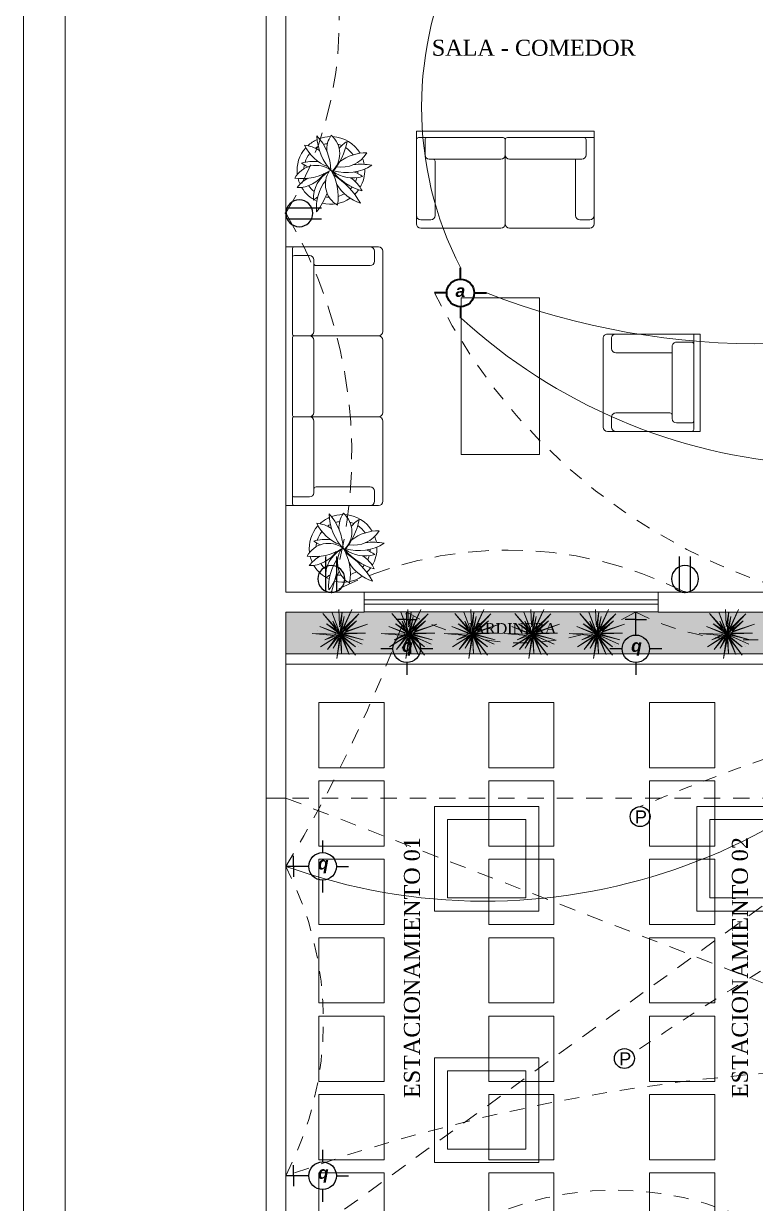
# Model space of a CAD drawing. Header units: millimetres. Extents: x -59 to 123, y 54 to 155.
# Drawn here: x -58.94 to -53.33, y 105.3 to 114.33 of the extents above; entities that cross this region are included whole.
import ezdxf

# ---------------------------------------------------------------- set-up
doc = ezdxf.new("R2010")
doc.units = ezdxf.units.MM
for name, pattern in [('ACAD_ISO10W100', [18.5, 12, -3, 0.5, -3]), ('CONTINUA', [0]), ('DASHED', [0.75, 0.5, -0.25]), ('HIDDEN', [9.525, 6.35, -3.175]), ('HIDDEN2', [0.1875, 0.125, -0.0625])]:
    doc.linetypes.add(name, pattern=pattern)
doc.layers.get('0').update_dxf_attribs({"lineweight": 9})
doc.layers.get('Defpoints').update_dxf_attribs({"lineweight": 0})
doc.layers.add('A-PROY', color=8, linetype='HIDDEN2')
doc.layers.add('A-TEX 010', color=7, linetype='Continuous')
for name, color, linetype, lineweight in [('arboles', 94, 'Continuous', 9), ('C.EMPOTRADO EN PARED Y TECHO', 210, 'Continuous', 40), ('Centros de Luz', 150, 'Continuous', 30), ('COTAS', 8, 'Continuous', 5), ('desague', 4, 'Continuous', 60), ('DET-CORTE', 86, 'Continuous', 50), ('mobiliario', 7, 'Continuous', 0), ('muro', 5, 'Continuous', 70), ('murobajo', 7, 'Continuous', 30), ('MUROS', 7, 'Continuous', 80), ('pisos', 251, 'Continuous', 0), ('red tomacorrient', 21, 'Continuous', 40), ('red tomacorriente', 3, 'CONTINUA', 40), ('redaguafria', 141, 'ACAD_ISO10W100', 30), ('TEXTO ELECTRICO', 140, 'Continuous', 25), ('vegetacion', 95, 'Continuous', 0), ('VENTANA BAJA', 150, 'Continuous', 20)]:
    doc.layers.add(name, color=color, linetype=linetype, lineweight=lineweight)
doc.styles.add('david', font='arialbi.ttf', dxfattribs={"height": 0.05})
doc.styles.add('Ejes', font='arial.ttf', dxfattribs={"height": 0.2})
doc.styles.add('ROMANS', font='ROMANS.SHX', dxfattribs={"width": 1.35, "height": 0.29})

# ---------------------------------------------------------------- blocks, each defined once
blk = doc.blocks.new('A$C553331B4')
at = {"layer": 'pisos'}
for points in [[(0, 4.1), (0.5, 4.1), (0.5, 3.6), (0, 3.6)], [(1.8, 4.1), (1.3, 4.1), (1.3, 3.6), (1.8, 3.6)], [(0, 3.5), (0.5, 3.5), (0.5, 3), (0, 3)], [(1.8, 3.5), (1.3, 3.5), (1.3, 3), (1.8, 3)], [(0, 2.9), (0.5, 2.9), (0.5, 2.4), (0, 2.4)], [(1.8, 2.9), (1.3, 2.9), (1.3, 2.4), (1.8, 2.4)], [(0, 2.3), (0.5, 2.3), (0.5, 1.8), (0, 1.8)], [(1.8, 2.3), (1.3, 2.3), (1.3, 1.8), (1.8, 1.8)], [(0, 1.7), (0.5, 1.7), (0.5, 1.2), (0, 1.2)], [(1.8, 1.7), (1.3, 1.7), (1.3, 1.2), (1.8, 1.2)], [(0, 1.1), (0.5, 1.1), (0.5, 0.6), (0, 0.6)], [(1.8, 1.1), (1.3, 1.1), (1.3, 0.6), (1.8, 0.6)], [(0, 0.5), (0.5, 0.5), (0.5, 0), (0, 0)], [(1.8, 0.5), (1.3, 0.5), (1.3, 0), (1.8, 0)]]:
    blk.add_lwpolyline(points, close=True, dxfattribs=at)
blk = doc.blocks.new('DWW')
at = {"layer": 'arboles', "color": 251}
for p, q in [((303.82, 165.03), (303.629, 165.257)), ((303.629, 165.257), (303.77, 165.098)), ((303.82, 165.03), (303.729, 165.27)), ((303.729, 165.27), (303.815, 165.052)), ((303.812, 165.133), (303.805, 165.302)), ((303.841, 165.274), (303.813, 165.108)), ((303.82, 165.03), (303.949, 165.3)), ((303.82, 165.03), (303.841, 165.274)), ((303.82, 165.03), (304.028, 165.251)), ((303.949, 165.3), (303.853, 165.084)), ((303.853, 165.084), (304.028, 165.251)), ((303.82, 165.03), (303.596, 165.113)), ((303.596, 165.113), (303.772, 165.041)), ((303.82, 165.03), (303.668, 165.141)), ((303.668, 165.141), (303.788, 165.068)), ((303.679, 165.147), (303.679, 165.147)), ((303.69, 165.128), (303.69, 165.128)), ((303.82, 165.03), (303.741, 165.17)), ((303.741, 165.17), (303.77, 165.098)), ((303.82, 165.03), (303.865, 165.223)), ((303.82, 165.03), (304.001, 165.176)), ((303.82, 165.03), (304.124, 165.137)), ((303.865, 165.223), (303.836, 165.057)), ((303.873, 165.151), (303.873, 165.151)), ((304.001, 165.176), (303.879, 165.059)), ((304.124, 165.137), (303.879, 165.059)), ((303.987, 165.227), (303.987, 165.227)), ((303.997, 165.207), (303.997, 165.207)), ((303.82, 165.03), (303.512, 165.036)), ((303.512, 165.036), (303.756, 165.015)), ((303.566, 165.072), (303.566, 165.072)), ((303.82, 165.03), (303.604, 164.887)), ((303.782, 164.998), (303.604, 164.887)), ((303.653, 164.967), (303.785, 165.033)), ((303.82, 165.03), (303.653, 164.967)), ((303.82, 165.03), (303.679, 164.86)), ((303.679, 164.86), (303.782, 164.998)), ((303.82, 165.03), (303.744, 164.875)), ((303.744, 164.875), (303.809, 164.982)), ((303.82, 165.03), (303.783, 164.76)), ((303.783, 164.76), (303.822, 164.974)), ((303.82, 165.03), (304.102, 165.041)), ((303.82, 165.03), (304.074, 164.966)), ((303.82, 165.03), (303.99, 164.798)), ((303.82, 165.03), (304.063, 164.918)), ((303.82, 165.03), (303.99, 164.889)), ((303.82, 165.03), (303.837, 164.818)), ((303.82, 165.03), (303.92, 164.804)), ((303.837, 164.818), (303.83, 164.987)), ((304.063, 164.918), (303.847, 165.014)), ((303.99, 164.889), (303.852, 164.992)), ((304.074, 164.966), (303.855, 165.027)), ((304.102, 165.041), (303.863, 165.041)), ((303.604, 164.887), (303.604, 164.887)), ((303.99, 164.798), (303.857, 164.971)), ((303.857, 164.971), (303.92, 164.804)), ((304.012, 164.912), (304.012, 164.912)), ((304.022, 164.892), (304.022, 164.892)), ((303.898, 164.836), (303.898, 164.836))]:
    blk.add_line(p, q, dxfattribs=at)
blk = doc.blocks.new('A$C1F100167')
at = {"layer": 'mobiliario'}
for p, q in [((0.198, 0.7425), (0.033, 0.7425)), ((0.6476, 0.7425), (0.198, 0.7425)), ((0.7136, 0.7425), (1.3282, 0.7425)), ((0, 0.7095), (0, 0.066)), ((0.1097, 0.6786), (0.033, 0.6786)), ((0.1427, 0.6456), (0.1427, 0.231)), ((0.6806, 0.1815), (0.6806, 0.7095)), ((0.6806, 0.1815), (0.6806, 0.7095)), ((1.2185, 0.6456), (1.2185, 0.2145)), ((1.2515, 0.6786), (1.3282, 0.6786)), ((1.3612, 0.7095), (1.3612, 0.066)), ((0.066, 0.1815), (0.066, 0.066)), ((0.099, 0.2145), (0.6476, 0.2145)), ((0.6806, 0.066), (0.6806, 0.1815)), ((0.6806, 0.066), (0.6806, 0.1815)), ((1.2664, 0.2145), (0.7136, 0.2145)), ((1.2994, 0.066), (1.2994, 0.1815)), ((0, 0), (0, 0.066)), ((1.3612, 0), (0, 0)), ((0.0165, 0.0495), (0.0825, 0.0495)), ((0.0825, 0.0495), (0.6641, 0.0495)), ((1.2829, 0.0495), (0.6971, 0.0495)), ((1.3612, 0.0495), (1.2829, 0.0495)), ((1.3612, 0), (1.3612, 0.066))]:
    blk.add_line(p, q, dxfattribs=at)
for centre, radius, start, end in [((0.033, 0.7095), 0.033, 90, 180), ((0.6476, 0.7095), 0.033, 0, 90), ((0.7136, 0.7095), 0.033, 90, 180), ((1.3282, 0.7095), 0.033, 0, 90), ((0.033, 0.6456), 0.033, 90, 180), ((0.1097, 0.6456), 0.033, 0, 90), ((1.2515, 0.6456), 0.033, 90, 180), ((1.3282, 0.6456), 0.033, 0, 90), ((0.099, 0.1815), 0.033, 90, 180), ((0.1262, 0.231), 0.0165, 270, 0), ((0.6476, 0.1815), 0.033, 0, 90), ((0.7136, 0.1815), 0.033, 90, 180), ((1.2664, 0.1815), 0.033, 0, 90), ((0.0165, 0.066), 0.0165, 180, 270), ((0.0825, 0.066), 0.0165, 180, 270), ((0.6641, 0.066), 0.0165, 270, 0), ((0.6971, 0.066), 0.0165, 180, 270), ((1.2829, 0.066), 0.0165, 270, 0)]:
    blk.add_arc(centre, radius, start, end, dxfattribs=at)
blk = doc.blocks.new('juy')
at = {"layer": 'mobiliario'}
for p, q in [((290.0067, 88.1042), (290.0067, 88.0382)), ((290.0067, 88.1042), (291.9867, 88.1042)), ((291.9867, 88.1042), (291.9867, 88.0382)), ((290.0067, 87.3947), (290.0067, 88.0382)), ((290.0232, 88.0547), (290.0892, 88.0547)), ((290.0727, 87.9227), (290.0727, 88.0382)), ((290.0892, 88.0547), (290.6708, 88.0547)), ((290.6873, 88.0382), (290.6873, 87.9227)), ((290.7038, 88.0547), (291.2896, 88.0547)), ((291.3061, 88.0382), (291.3061, 87.9227)), ((291.3061, 88.0382), (291.3061, 87.9227)), ((291.9042, 88.0547), (291.3226, 88.0547)), ((291.9702, 88.0547), (291.9042, 88.0547)), ((291.9207, 87.9227), (291.9207, 88.0382)), ((291.9867, 87.3947), (291.9867, 88.0382)), ((290.1057, 87.8897), (290.6543, 87.8897)), ((290.6873, 87.9227), (290.6873, 87.3947)), ((290.6873, 87.9227), (290.6873, 87.3947)), ((290.7203, 87.8897), (291.2731, 87.8897)), ((291.3061, 87.9227), (291.3061, 87.3947)), ((291.3061, 87.9227), (291.3061, 87.3947)), ((291.8877, 87.8897), (291.3391, 87.8897)), ((290.1494, 87.4586), (290.1494, 87.8732)), ((291.844, 87.4586), (291.844, 87.8732)), ((290.1164, 87.4256), (290.0397, 87.4256)), ((290.6543, 87.3617), (290.0397, 87.3617)), ((291.2731, 87.3617), (290.7203, 87.3617)), ((291.3391, 87.3617), (291.7887, 87.3617)), ((291.7887, 87.3617), (291.9537, 87.3617)), ((291.877, 87.4256), (291.9537, 87.4256))]:
    blk.add_line(p, q, dxfattribs=at)
for centre, radius, start, end in [((290.0232, 88.0382), 0.0165, 90, 180), ((290.0892, 88.0382), 0.0165, 90, 180), ((290.6708, 88.0382), 0.0165, 0, 90), ((290.7038, 88.0382), 0.0165, 90, 180), ((291.2896, 88.0382), 0.0165, 0, 90), ((291.3226, 88.0382), 0.0165, 90, 180), ((291.9042, 88.0382), 0.0165, 0, 90), ((291.9702, 88.0382), 0.0165, 0, 90), ((290.1057, 87.9227), 0.033, 180, 270), ((290.1329, 87.8732), 0.0165, 0, 90), ((290.6543, 87.9227), 0.033, 270, 0), ((290.7203, 87.9227), 0.033, 180, 270), ((291.2731, 87.9227), 0.033, 270, 0), ((291.3391, 87.9227), 0.033, 180, 270), ((291.8605, 87.8732), 0.0165, 90, 180), ((291.8877, 87.9227), 0.033, 270, 0), ((290.0397, 87.4586), 0.033, 180, 270), ((290.1164, 87.4586), 0.033, 270, 0), ((291.877, 87.4586), 0.033, 180, 270), ((291.9537, 87.4586), 0.033, 270, 0), ((290.0397, 87.3947), 0.033, 180, 270), ((290.6543, 87.3947), 0.033, 270, 0), ((290.7203, 87.3947), 0.033, 180, 270), ((291.2731, 87.3947), 0.033, 270, 0), ((291.3391, 87.3947), 0.033, 180, 270), ((291.9537, 87.3947), 0.033, 270, 0)]:
    blk.add_arc(centre, radius, start, end, dxfattribs=at)
blk = doc.blocks.new('A$C35FC679C')
at = {"layer": 'mobiliario'}
for centre, major_axis, start_param, end_param in [((0.2754, 0.3182), (-0.1831, 0.1831), -0.365862, -0.03183), ((0.5757, 0.594), (0.2883, 0.2883), 2.381853, 3.132124), ((-0.1321, 0.3078), (-0.2883, 0.2883), 3.952649, 4.669739), ((0.2754, 0.3182), (0.1831, 0.1831), 0.797223, 1.134269), ((0.4303, 0.4786), (-0.1317, 0.1317), 0.167501, 0.86755), ((0.1567, 0.4456), (-0.1317, 0.1317), 3.094325, 4.784748), ((0.2754, 0.3182), (0.1831, 0.1831), 6.02824, 7.016873), ((0.2754, 0.3182), (-0.1831, 0.1831), 0.051086, 0.909468), ((0.3704, 0.6548), (0.2335, 0.2335), 2.807945, 3.559162), ((0.0529, 0.2762), (-0.1664, 0.1664), -1.394739, -0.871978), ((0.2754, 0.3182), (0.1465, 0.1465), 1.271239, 1.398804), ((0.2754, 0.3182), (0.1465, 0.1465), 0.909973, 1.067965), ((-0.0912, 0.6299), (0.3526, 0.3526), 4.785521, 5.315946), ((0.3511, 0.5769), (-0.1664, 0.1664), 2.21188, 3.369461), ((0.2754, 0.3182), (-0.1465, 0.1465), -1.199158, -1.042094), ((0.5182, 0.3467), (0.1604, 0.1604), 1.337852, 1.698718), ((0.5445, 0.1222), (0.2335, 0.2335), 0.766198, 1.445373), ((0.2754, 0.3182), (-0.1465, 0.1465), 4.538164, 4.923401), ((0.1641, 0.1703), (-0.1317, 0.1317), -1.418119, 0.293643), ((0.1396, 0.1136), (-0.1936, 0.1936), -0.937031, -0.455009), ((0.1911, 0.5796), (0.1768, 0.1768), 3.331376, 3.563389), ((0.2754, 0.3182), (0.1465, 0.1465), 1.683254, 2.05202), ((0.5017, -0.2318), (-0.4219, 0.4219), -0.932448, -0.695335), ((0.2754, 0.3182), (0.1831, 0.1831), 5.676028, 5.861613), ((0.0524, 0.6625), (0.2883, 0.2883), 3.797997, 4.502305), ((0.0181, 0.436), (0.1768, 0.1768), 3.921465, 4.892716), ((0.2754, 0.3182), (-0.1465, 0.1465), 0.584922, 0.72824), ((0.3767, 0.1042), (-0.1664, 0.1664), -0.270571, 0.843169), ((0.4196, 0.2118), (0.1317, 0.1317), 1.775543, 3.400298), ((-0.0763, 0.1173), (-0.2883, 0.2883), 3.763059, 4.467367), ((0.4471, 0.5344), (0.1936, 0.1936), 3.309542, 4.190301), ((0.663, 0.6365), (0.3526, 0.3526), 3.077982, 3.622898), ((0.397, 0.6472), (0.2452, 0.2452), 3.630658, 4.513959), ((-0.0214, -0.2218), (0.4219, 0.4219), 6.001395, 6.507374), ((0.3645, 0.073), (0.1768, 0.1768), 0.122703, 0.408865), ((0.2754, 0.3182), (0.1465, 0.1465), 5.381139, 5.463081), ((0.2754, 0.3182), (0.1831, 0.1831), 4.969783, 5.537943), ((0.2347, 0.0202), (-0.1936, 0.1936), -0.261765, 0.135081), ((0.2754, 0.3182), (0.1831, 0.1831), 2.599723, 2.77898), ((0.2754, 0.3182), (-0.1831, 0.1831), 1.311404, 1.930218), ((0.2754, 0.3182), (-0.1465, 0.1465), 1.092541, 1.137504), ((0.2754, 0.3182), (-0.1465, 0.1465), 1.385002, 1.687797), ((0.5113, 0.0304), (-0.2452, 0.2452), 0.133267, 0.873255), ((0.6145, 0.3938), (0.2452, 0.2452), 2.917221, 3.59382), ((0.3076, 0.0663), (0.1604, 0.1604), 5.927989, 6.537035), ((0.2754, 0.3182), (0.1465, 0.1465), 4.730852, 4.837244), ((0.2754, 0.3182), (-0.1465, 0.1465), 3.492902, 3.652356), ((-0.0437, 0.3639), (0.2335, 0.2335), 4.523092, 4.652415), ((-0.3105, 0.3592), (0.4219, 0.4219), 4.851626, 5.129163), ((0.2754, 0.3182), (0.1831, 0.1831), 3.671632, 4.53098), ((0.2754, 0.3182), (0.1465, 0.1465), 3.725409, 3.865505), ((0.2754, 0.3182), (-0.1465, 0.1465), 2.629977, 2.881634), ((0.2754, 0.3182), (0.1831, 0.1831), 4.706544, 4.887542)]:
    blk.add_ellipse(centre, major_axis=major_axis, ratio=1, start_param=start_param, end_param=end_param, dxfattribs=at)
blk = doc.blocks.new('A$C22363C2C')
at = {"layer": 'mobiliario'}
for p, q in [((0, 0.7466), (0.066, 0.7466)), ((0.0495, 0.7301), (0.0495, 0.6641)), ((0.7095, 0.7466), (0.066, 0.7466)), ((0.0495, 0.0784), (0.0495, 0.6641)), ((0.066, 0.6806), (0.1815, 0.6806)), ((0.066, 0.6806), (0.1815, 0.6806)), ((0.1815, 0.6806), (0.066, 0.6806)), ((0.2145, 0.0949), (0.2145, 0.6476)), ((0.6786, 0.6369), (0.6786, 0.7136)), ((0.7425, 0.7136), (0.7425, 0.033)), ((0.6456, 0.6039), (0.231, 0.6039)), ((0.6456, 0.1427), (0.2145, 0.1427)), ((0.6786, 0.1097), (0.6786, 0.033)), ((0.0495, 0), (0.0495, 0.0784)), ((0.066, 0.0619), (0.1815, 0.0619)), ((0, 0), (0.066, 0)), ((0.7095, 0), (0.066, 0))]:
    blk.add_line(p, q, dxfattribs=at)
blk.add_lwpolyline([(0, 0.7466), (0, 0)], dxfattribs=at)
for centre, radius, start, end in [((0.066, 0.7301), 0.0165, 90, 180), ((0.6456, 0.7136), 0.033, 0, 90), ((0.7095, 0.7136), 0.033, 0, 90), ((0.066, 0.6641), 0.0165, 90, 180), ((0.066, 0.6641), 0.0165, 90, 180), ((0.1815, 0.6476), 0.033, 0, 90), ((0.1815, 0.6476), 0.033, 0, 90), ((0.6456, 0.6369), 0.033, 270, 0), ((0.231, 0.6204), 0.0165, 180, 270), ((0.1815, 0.0949), 0.033, 270, 0), ((0.6456, 0.1097), 0.033, 0, 90), ((0.066, 0.0784), 0.0165, 180, 270), ((0.6456, 0.033), 0.033, 270, 0), ((0.7095, 0.033), 0.033, 270, 0)]:
    blk.add_arc(centre, radius, start, end, dxfattribs=at)
blk = doc.blocks.new('A$C430C04D8')
at = {"layer": 'vegetacion', "lineweight": 0}
h = blk.add_hatch(dxfattribs=at)
h.set_pattern_fill('AR-SAND', color=256, scale=0.0025)
h.set_pattern_definition([(37.5, (-176.8133, 67.89399), (-0.00400008, 0.12235331), [0, -0.09652, 0, -0.10795, 0, -0.1031875]), (7.5, (-176.8133, 67.89399), (0.11238082, 0.17920628), [0, -0.05207, 0, -0.086995, 0, -0.0333375]), (327.5, (-176.89141, 67.89399), (0.19774809, 0.000359296), [0, -0.03175, 0, -0.1143, 0, -0.149225]), (317.5, (-176.89141, 67.89399), (0.19088911, 0.05573233), [0, -0.015875, 0, -0.07493, 0, -0.085725])])
h.paths.add_polyline_path([(5.37, 4.7993), (5.3, 4.7993), (5.3, 4.9993), (0.15, 4.9993), (0.15, 4.6793), (5.37, 4.6793)])
at = {"layer": 'A-PROY', "lineweight": 0}
for p, q in [((0.75, 5.15), (3, 5.15)), ((5.8001, 4.2), (0.15, 0.1)), ((4.15, 3.575), (0.15, 3.575)), ((0.15, 3.575), (8.35, 0.4))]:
    blk.add_line(p, q, dxfattribs=at)
at = {"layer": 'mobiliario', "lineweight": 0}
blk.add_lwpolyline([(1.4925, 7.4039), (1.4925, 6.2039), (2.0925, 6.2039), (2.0925, 7.4039)], close=True, dxfattribs=at)
at = {"layer": 'muro', "lineweight": 0, "ltscale": 0.25}
for p, q in [((5.37, 4.6793), (0.15, 4.6793)), ((5.45, 4.5993), (0.15, 4.5993))]:
    blk.add_line(p, q, dxfattribs=at)
at = {"layer": 'murobajo', "lineweight": 0}
for p, q in [((0.75, 5.15), (3, 5.15)), ((0.75, 5), (3, 5)), ((0, 0.4), (0, 3.575)), ((0.15, 3.575), (0.15, 0.4))]:
    blk.add_line(p, q, dxfattribs=at)
at = {"layer": 'MUROS', "lineweight": 0}
for p, q in [((0, 19), (0, 3.575)), ((0.15, 11.95), (0.15, 5.15)), ((0.75, 5.15), (0.15, 5.15)), ((0.75, 4.9993), (0.75, 5.15)), ((3, 4.9993), (3, 5.15)), ((3, 5.15), (5.45, 5.15)), ((0.15, 4.9993), (0.15, 3.575)), ((0.75, 4.9993), (0.15, 4.9993)), ((3, 4.9993), (5.3, 4.9993)), ((0.15, 3.575), (0, 3.575))]:
    blk.add_line(p, q, dxfattribs=at)
at = {"layer": 'VENTANA BAJA', "lineweight": 0}
for p, q in [((0.75, 5.0925), (3, 5.0925)), ((0.75, 5.06), (3, 5.06))]:
    blk.add_line(p, q, dxfattribs=at)
at = {"layer": 'arboles', "lineweight": 0, "xscale": 0.6931293320671273, "yscale": 0.6931293320671273, "zscale": 0.6931293320671273}
for p in [(-210.0213, -109.5562), (-209.4924, -109.5562), (-209.0108, -109.5562), (-208.5509, -109.5562), (-208.0544, -109.5562), (-207.0595, -109.5562)]:
    blk.add_blockref('DWW', p, dxfattribs=at)
at = {"layer": 'COTAS', "lineweight": 0}
for p in [(0.4028, 0.2062), (2.935, 0.2062)]:
    blk.add_blockref('A$C553331B4', p, dxfattribs=at)
at = {"layer": 'mobiliario', "lineweight": 0, "xscale": -1}
for name, p, rotation in [('A$C1F100167', (1.1493, 8.6805), 180), ('juy', (88.2542, 297.8006), 90)]:
    blk.add_blockref(name, p, dxfattribs=dict(at, rotation=rotation))
at = {"layer": 'mobiliario', "lineweight": 0}
for p in [(0.2192, 8.0621), (0.3125, 5.1683)]:
    blk.add_blockref('A$C35FC679C', p, dxfattribs=at)
at = {"layer": 'mobiliario', "lineweight": 0, "rotation": 180}
blk.add_blockref('A$C22363C2C', (3.3221, 7.1271), dxfattribs=at)
at = {"layer": 'A-TEX 010', "lineweight": 0, "attachment_point": 2, "style": 'ROMANS'}
for s, insert, char_height in [('{\\fTimes New Roman|b0|i0|c0|p18;SALA - COMEDOR}', (2.0482, 9.3803), 0.1224), ('{\\fTimes New Roman|b0|i0|c0|p18;JARDINERA}', (1.8791, 4.9146), 0.0816)]:
    blk.add_mtext(s, dxfattribs=dict(at, insert=insert, char_height=char_height))
at = {"layer": 'A-TEX 010', "lineweight": 0, "char_height": 0.1224, "attachment_point": 2, "rotation": 90, "style": 'ROMANS'}
for s, insert in [('{\\fTimes New Roman|b0|i0|c0|p18;ESTACIONAMIENTO 01}', (1.054, 2.2771)), ('{\\fTimes New Roman|b0|i0|c0|p18;ESTACIONAMIENTO 02}', (3.5652, 2.2771))]:
    blk.add_mtext(s, dxfattribs=dict(at, insert=insert))
blk = doc.blocks.new('caja de paso')
at = {"lineweight": -3}
blk.add_circle((0, 0), 0.0763, dxfattribs=at)
at = {"style": 'Ejes'}
blk.add_text('P', height=0.1, dxfattribs=at).set_placement((-0.0403, -0.0524))
blk = doc.blocks.new('A$C00722B8B')
at = {"layer": 'Centros de Luz'}
for p, q in [((0, 0.1053), (0, 0.1994)), ((-0.1994, 0), (-0.1053, 0)), ((0.1053, 0), (0.1994, 0)), ((0, -0.1053), (0, -0.2814)), ((0, -0.2239), (-0.0808, -0.2239)), ((0, -0.2239), (0.0808, -0.2239))]:
    blk.add_line(p, q, dxfattribs=at)
at = {"layer": 'Centros de Luz', "lineweight": 30}
blk.add_circle((0, 0), 0.1053, dxfattribs=at)
blk = doc.blocks.new('rrllluuuuzzzz')
at = {"layer": 'C.EMPOTRADO EN PARED Y TECHO'}
for points in [[(0.1994, 0.1053), (0.1994, 0.1937)], [(0.0942, 0), (0, 0)], [(0.3047, 0), (0.3989, 0)], [(0.1994, -0.1053), (0.1994, -0.1937)]]:
    blk.add_lwpolyline(points, dxfattribs=at)
blk.add_circle((0.1994, 0), 0.1053, dxfattribs=at)
blk = doc.blocks.new('A$C264B7B54')
at = {"lineweight": -3}
for p, q in [((0.0087, 0.1443), (0.2732, 0.1443)), ((0.0087, 0.061), (0.2732, 0.061))]:
    blk.add_line(p, q, dxfattribs=at)
blk.add_circle((0.1028, 0.1027), 0.1029, dxfattribs=at)
blk.add_point((-0.0001, 0.1027))

msp = doc.modelspace()

# ---------------------------------------------------------------- linework, layer by layer
at = {"layer": 'C.EMPOTRADO EN PARED Y TECHO', "lineweight": 5}
for centre, radius, start, end in [((-53.1969, 113.6951), 2.6937, 152.82512, 207.17488), ((-53.3114, 117.6556), 5.7732, 248.85657, 293.31841), ((-52.6827, 115.2631), 4.3113, 227.64058, 266.19743), ((-55.4077, 112.1035), 4.4882, 250.17305, 327.71255)]:
    msp.add_arc(centre, radius, start, end, dxfattribs=at)
at = {"layer": 'Defpoints', "lineweight": 5, "ltscale": 0.5}
msp.add_lwpolyline([(-58.9383, 95.0434), (-14.6883, 95.0434), (-14.6883, 124.826), (-58.9383, 124.826)], close=True, dxfattribs=at)
at = {"layer": 'DET-CORTE', "lineweight": 5, "ltscale": 0.5}
msp.add_lwpolyline([(-58.6204, 95.3613), (-15.0063, 95.3613), (-15.0063, 124.508), (-58.6204, 124.508)], close=True, dxfattribs=at)
at = {"layer": 'red tomacorrient', "linetype": 'HIDDEN', "lineweight": 5, "ltscale": 0.018}
for centre, radius, start, end in [((-51.8098, 114.2579), 4.4509, 206.51249, 264.34952), ((-66.2235, 113.4908), 10.8551, 328.88534, 340.28778), ((-55.1274, 111.3363), 1.7443, 239.81113, 300.18887), ((-53.3843, 111.4749), 1.8601, 242.25483, 297.74517), ((-59.2278, 106.6972), 2.5849, 332.73638, 27.26362), ((-52.1392, 92.1003), 14.2428, 76.15096, 109.65562)]:
    msp.add_arc(centre, radius, start, end, dxfattribs=at)
at = {"layer": 'red tomacorrient', "color": 1, "linetype": 'DASHED', "lineweight": 5, "ltscale": 0.2}
for centre, radius, start, end in [((-47.1174, 91.2628), 18.4932, 102.58127, 112.57827), ((-41.074, 87.0107), 23.4962, 112.56368, 124.17545)]:
    msp.add_arc(centre, radius, start, end, dxfattribs=at)
at = {"layer": 'red tomacorrient', "color": 74, "linetype": 'HIDDEN', "lineweight": 5, "ltscale": 0.018}
msp.add_arc((-54.4091, 103.0055), 2.3982, 55.96132, 124.03868, dxfattribs=at)
at = {"layer": 'red tomacorriente', "linetype": 'HIDDEN', "lineweight": 5, "ltscale": 0.025}
for centre, radius, start, end in [((-59.3248, 114.3378), 2.8029, 328.69351, 31.26658), ((-60.0586, 111.0342), 3.6332, 343.1218, 30.55744), ((-55.2279, 107.3111), 2.9922, 63.09428, 116.90572)]:
    msp.add_arc(centre, radius, start, end, dxfattribs=at)
at = {"layer": 'redaguafria', "color": 251, "linetype": 'CONTINUA', "lineweight": 5}
for points in [[(-55.7929, 108.3396), (-54.9929, 108.3396), (-54.9929, 107.5396), (-55.7929, 107.5396)], [(-53.7845, 108.3396), (-52.9845, 108.3396), (-52.9845, 107.5396), (-53.7845, 107.5396)], [(-55.0929, 107.6396), (-55.6929, 107.6396), (-55.6929, 108.2396), (-55.0929, 108.2396)], [(-53.0845, 107.6396), (-53.6845, 107.6396), (-53.6845, 108.2396), (-53.0845, 108.2396)], [(-55.7929, 106.4156), (-54.9929, 106.4156), (-54.9929, 105.6156), (-55.7929, 105.6156)], [(-55.0929, 105.7156), (-55.6929, 105.7156), (-55.6929, 106.3156), (-55.0929, 106.3156)]]:
    msp.add_lwpolyline(points, close=True, dxfattribs=at)

# ---------------------------------------------------------------- block references
at = {"lineweight": 5}
msp.add_blockref('rrllluuuuzzzz', (-55.7927, 112.2711), dxfattribs=at)
at = {"layer": 'C.EMPOTRADO EN PARED Y TECHO', "lineweight": 5}
for p in [(-54.2177, 108.2622), (-54.338, 106.4104)]:
    msp.add_blockref('caja de paso', p, dxfattribs=at)
at = {"layer": 'Centros de Luz', "lineweight": 5}
for p, rotation in [((-56.0045, 109.5479), 180), ((-54.2503, 109.5472), 180), ((-56.6486, 107.8813), 270), ((-56.6486, 105.5132), 270)]:
    msp.add_blockref('A$C00722B8B', p, dxfattribs=dict(at, rotation=rotation))
at = {"layer": 'desague', "linetype": 'CONTINUA', "lineweight": 5}
msp.add_blockref('A$C430C04D8', (-57.08, 104.8294), dxfattribs=at)
at = {"layer": 'red tomacorriente', "linetype": 'HIDDEN', "lineweight": 5, "ltscale": 0.025, "xscale": -1}
for p, rotation in [((-56.9299, 112.984), 180), ((-56.6846, 109.9795), 270), ((-53.9766, 109.9795), 270)]:
    msp.add_blockref('A$C264B7B54', p, dxfattribs=dict(at, rotation=rotation))

# ---------------------------------------------------------------- texts
at = {"layer": 'C.EMPOTRADO EN PARED Y TECHO', "lineweight": 5, "style": 'david'}
msp.add_text('a', height=0.0957, dxfattribs=at).set_placement((-55.6309, 112.2404))
at = {"layer": 'TEXTO ELECTRICO', "lineweight": 5, "style": 'david'}
for p in [(-56.0404, 109.5242), (-54.2862, 109.5235), (-56.6845, 107.8576), (-56.6845, 105.4894)]:
    msp.add_text('q', height=0.0957, dxfattribs=at).set_placement(p)

doc.saveas('drawing.dxf')
